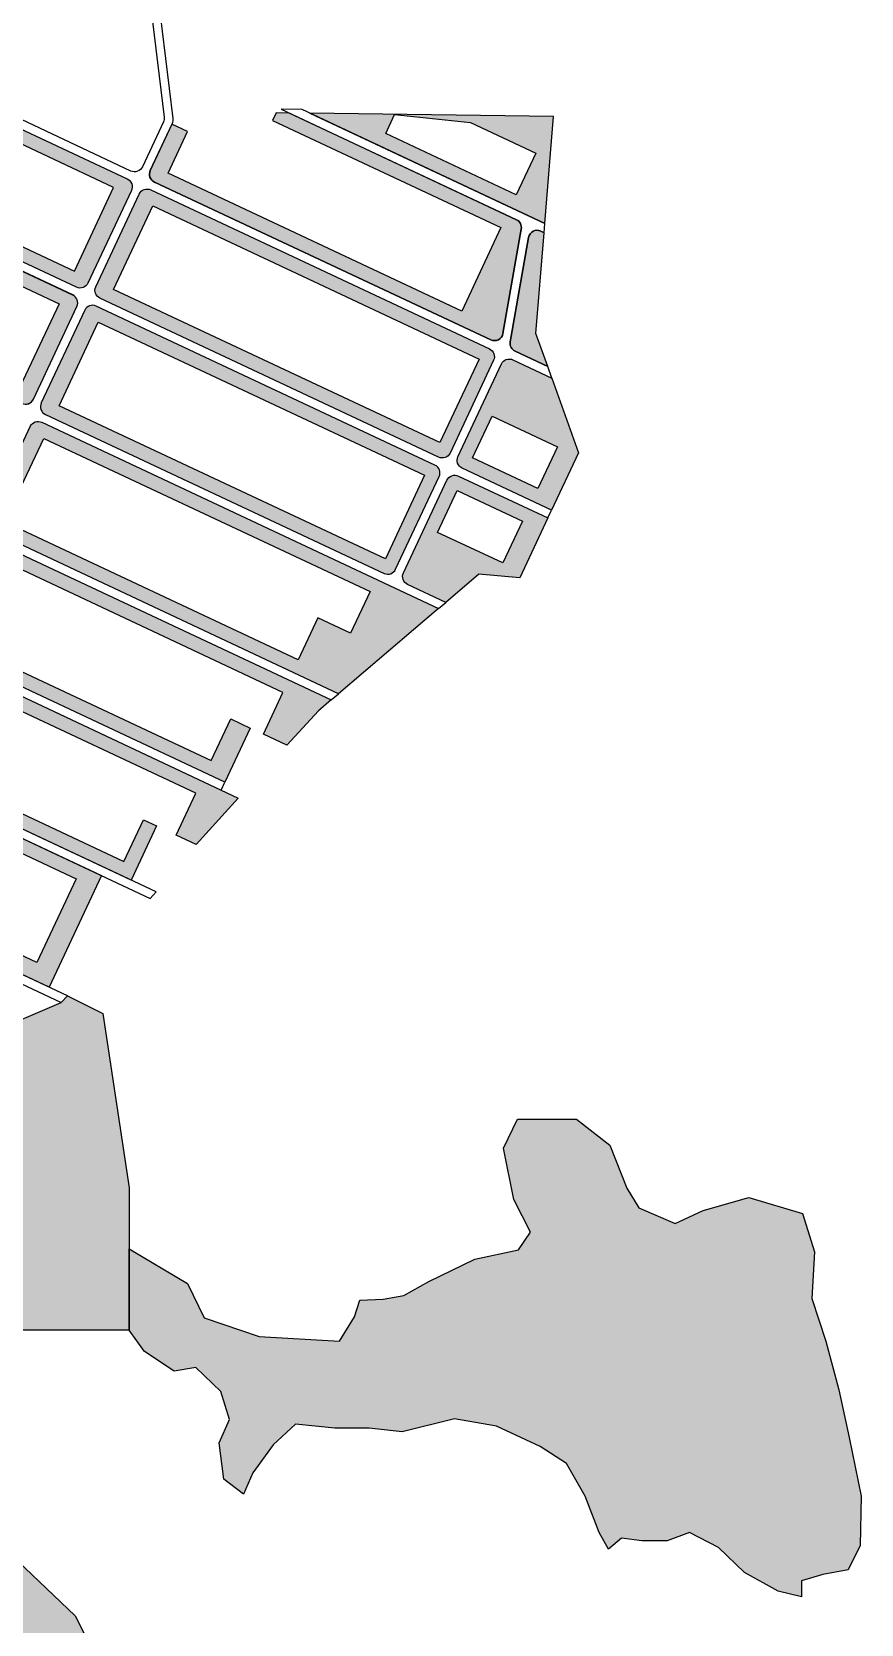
# Model space of a CAD drawing. Header units: millimetres. Extents: x 2240546 to 2245671, y 376439 to 383894.
# Drawn here: x 2245073 to 2245648, y 379932 to 381036 of the extents above; entities that cross this region are included whole.
import ezdxf

# ---------------------------------------------------------------- set-up
doc = ezdxf.new("R2010")
doc.units = ezdxf.units.MM
for name, color, linetype, true_color in [('благоустройство_внутридворовые_дороги', 7, 'Continuous', 0x000000), ('благоустройство_зеленые насаждения', 7, 'Continuous', 0x000000), ('благоустройство_озеленение', 7, 'Continuous', 0x000000)]:
    doc.layers.add(name, color=color, linetype=linetype, true_color=true_color)
doc.layers.add('благоустройство_штриховка_зеленые насаждения', color=90, linetype='Continuous', transparency=0.5)
doc.layers.add('благоустройство_штриховка_озеленение', color=105, linetype='Continuous', transparency=0.5)

msp = doc.modelspace()

# ---------------------------------------------------------------- hatches: boundary and pattern name
at = {"layer": 'благоустройство_штриховка_зеленые насаждения'}
h = msp.add_hatch(color=256, dxfattribs=at)
h.dxf.hatch_style = 1
h.paths.add_polyline_path([(2244512.780175225, 380231.1729964945), (2244512.780175225, 380242.8293446353), (2244519.908067741, 380252.5127269103), (2244532.822529895, 380276.4521201256), (2244551.11781839, 380294.2049193745), (2244561.508522514, 380304.2875198446), (2244578.081816878, 380335.4781606834), (2244608.484164197, 380385.7778950657), (2244623.753579402, 380411.040665763), (2244631.130171276, 380430.0083663771), (2244654.268283301, 380458.5205930236), (2244688.706449931, 380470.8937809566), (2244710.327729273, 380478.6620270281), (2244722.982976252, 380493.0433149107), (2244738.49603538, 380510.6721900829), (2244751.501914618, 380515.9068677692), (2244762.544536017, 380508.1378301637), (2244755.537733929, 380488.7395439516), (2244745.044683541, 380459.6896018925), (2244730.785214358, 380431.1773752459), (2244718.516514759, 380406.6457507414), (2244693.097079703, 380373.196050619), (2244661.654079752, 380323.0314574624), (2244725.502170427, 380282.0287162956), (2244864.281352701, 380282.0287162956), (2244984.099926979, 380298.8062152743), (2245005.848061873, 380303.004258641), (2245012.015061429, 380306.7385580046), (2245043.507730043, 380341.7775806941), (2245093.269049549, 380363.0606977034), (2245097.767898189, 380367.5775850308), (2245122.262880514, 380355.3396397941), (2245140.434843438, 380234.4839031466), (2245140.434843438, 380135.8401540712), (2245065.024649619, 380135.8401540712), (2244961.423587398, 380098.4963715455), (2245008.366727395, 380027.7636562565), (2245103.04125335, 379937.619537438), (2245140.234888387, 379864.3772105364), (2245140.234888387, 379794.5153648776), (2244984.698195685, 379713.385657941), (2244914.819692497, 379713.385657941), (2244914.819692497, 379741.5557206675), (2244901.29458917, 379786.6277800767), (2244833.669870757, 379891.4204461819), (2244793.902341123, 379953.0450348335), (2244758.344622036, 380008.1460137536), (2244716.453905037, 380022.1297256176), (2244671.371025504, 380022.1297256176), (2244621.779379082, 380039.0317223003), (2244593.790165911, 380038.3515485144), (2244499.054761515, 380094.5231532458), (2244479.588015608, 380110.4741309318), (2244490.73, 380173.5000000001)])
h = msp.add_hatch(color=256, dxfattribs=at)
h.dxf.hatch_style = 1
h.paths.add_polyline_path([(2245140.434843438, 380192.1607513271), (2245180.929923012, 380168.2286653912), (2245192.574499157, 380144.297328269), (2245230.74610171, 380131.3608227426), (2245286.385035571, 380128.1266963609), (2245296.735769921, 380144.9443033081), (2245300.618229484, 380156.5861099428), (2245316.791718998, 380157.2330849819), (2245331.024912911, 380159.8202363244), (2245348.4931784, 380169.5226154693), (2245380.194637802, 380185.0462723384), (2245410.60132123, 380191.513776288), (2245419.01175998, 380203.8033067754), (2245407.367183836, 380226.4414426332), (2245400.250586879, 380262.0160840173), (2245409.954867424, 380282.0670685326), (2245450.713219383, 380282.0670685326), (2245474.004240035, 380263.9562603208), (2245485.649750361, 380234.2028966608), (2245494.060189111, 380220.6201649089), (2245519.291505363, 380209.6245844996), (2245538.700066452, 380218.6799886054), (2245570.401525855, 380227.7353927112), (2245607.498819337, 380216.6821536468), (2245615.909258088, 380190.1636651822), (2245613.968962488, 380157.8231501796), (2245623.673243032, 380128.0697865195), (2245632.731069771, 380094.4360702524), (2245639.847666727, 380061.4485802108), (2245648.258105478, 380020.7003849552), (2245647.61071749, 379986.4189448353), (2245639.20027874, 379969.6020867018), (2245621.732013251, 379966.3679603202), (2245606.852365531, 379961.8406326742), (2245606.852365531, 379950.8450522647), (2245590.677941836, 379954.7261536855), (2245567.386921184, 379967.6619103983), (2245549.272201889, 379985.1257435709), (2245529.216252812, 379995.4743489411), (2245513.689217105, 379989.653071217), (2245496.220951616, 379989.653071217), (2245481.987757702, 379991.5939963341), (2245472.930865146, 379983.8317934928), (2245466.460721995, 379995.4743489411), (2245456.756441451, 380020.7003849552), (2245443.817089331, 380043.3385208128), (2245425.702370036, 380054.9810762613), (2245395.294752427, 380069.2107830521), (2245366.181910794, 380074.3850857373), (2245329.951538022, 380065.3296816315), (2245307.079964999, 380067.9160841603), (2245283.142490541, 380067.9160841603), (2245255.969944507, 380070.5032355029), (2245240.4429088, 380056.273528712), (2245226.209714886, 380036.8695192359), (2245219.739571736, 380021.9928374059), (2245206.15376581, 380032.3414427761), (2245202.918694234, 380057.5667299764), (2245210.035291191, 380073.7373618846), (2245204.212536028, 380093.1413713606), (2245186.745204721, 380109.9582294942), (2245171.86462282, 380107.3710781516), (2245151.162219937, 380120.9538099035), (2245140.434843438, 380135.8401540712)])
at = {"layer": 'благоустройство_штриховка_озеленение'}
h = msp.add_hatch(color=256, dxfattribs=at)
h.dxf.hatch_style = 1
edge = h.paths.add_edge_path()
edge.add_line((2244987.980585138, 380979.061096579), (2245045.384765623, 380978.1297931686))
edge.add_line((2245045.384765623, 380978.1297931686), (2245139.208134935, 380934.1139677247))
edge.add_arc((2245136.659817284, 380928.6820180618), 5.999999999351493, -25.132916852841106, 64.86708315686292, ccw=False)
edge.add_line((2245142.091766946, 380926.1337004096), (2245111.936674718, 380861.8556293947))
edge.add_arc((2245106.504725055, 380864.403947047), 6.000000000270759, 244.8670831549619, 334.8670831499297, ccw=False)
edge.add_line((2245103.956407403, 380858.9719973836), (2244846.477424559, 380979.7643974847))
edge.add_line((2244846.477424559, 380979.7643974847), (2244615.658378568, 380985.9536891846))
edge.add_line((2244615.658378568, 380985.9536891846), (2244617.2391235, 380989.3231776344))
edge.add_line((2244617.2391235, 380989.3231776344), (2244880.42326896, 380985.2432429006))
edge.add_line((2244880.42326896, 380985.2432429006), (2244876.228058056, 380976.300804177))
edge.add_line((2244876.228058056, 380976.300804177), (2245102.559294024, 380870.120902007))
edge.add_line((2245102.559294024, 380870.120902007), (2245129.741348979, 380928.0616984148))
edge.add_line((2245129.741348979, 380928.0616984148), (2245039.208854592, 380970.5336592828))
edge.add_line((2245039.208854592, 380970.5336592828), (2244984.397240746, 380971.4229018863))
edge.add_line((2244984.397240746, 380971.4229018863), (2244987.980585138, 380979.061096579))
h = msp.add_hatch(color=256, dxfattribs=at)
h.dxf.hatch_style = 1
edge = h.paths.add_edge_path()
edge.add_line((2245101.431556326, 380853.5900686654), (2244853.372521718, 380969.9632414429))
edge.add_arc((2244850.824204067, 380964.5312917796), 5.999999999918146, 64.86708315448972, 154.8670831519426)
edge.add_line((2244845.392254403, 380967.0796094317), (2244815.237162177, 380902.8015384208))
edge.add_arc((2244820.66911184, 380900.2532207688), 6.000000000171871, 154.8670831519426, 244.8670831502279)
edge.add_line((2244818.120794188, 380894.8212711055), (2245066.179828805, 380778.4480983232))
edge.add_arc((2245068.728146458, 380783.8800479864), 5.999999999957831, 244.8670831497557, 334.8670831519426)
edge.add_line((2245074.160096121, 380781.3317303343), (2245104.315188337, 380845.6098013503))
edge.add_arc((2245098.883238674, 380848.1581190022), 6.000000000072983, 334.8670831539554, 424.8670831502279)
h.paths.add_polyline_path([(2244865.610067839, 380953.6676805802), (2245091.941303806, 380847.4877784101), (2245064.759248851, 380789.5469820023), (2244838.428012884, 380895.7268841724)], flags=16)
h = msp.add_hatch(color=256, dxfattribs=at)
h.dxf.hatch_style = 1
edge = h.paths.add_edge_path()
edge.add_line((2245170.246215663, 380972.0202672596), (2245155.16866955, 380939.8812317544))
edge.add_arc((2245160.600619213, 380937.3329141025), 6.000000000122427, 154.867083152949, 244.867083150464)
edge.add_line((2245158.052301561, 380931.9009644391), (2245391.315557871, 380822.4690089686))
edge.add_arc((2245393.863875523, 380827.9009586317), 5.999999999852437, 244.8670831492836, 350.0345490245379)
edge.add_line((2245399.77334922, 380826.8626327552), (2245412.503663152, 380899.3152769612))
edge.add_arc((2245406.594189456, 380900.3536028384), 5.999999999495653, 350.0345490166514, 424.8670831526011)
edge.add_line((2245409.142507107, 380905.7855525013), (2245251.495866891, 380979.7431075193))
edge.add_line((2245251.495866891, 380979.7431075193), (2245242.387902039, 380979.8175718835))
edge.add_line((2245242.387902039, 380979.8175718835), (2245239.967389661, 380974.6580497249))
edge.add_line((2245239.967389661, 380974.6580497249), (2245398.399254838, 380900.3321182053))
edge.add_line((2245398.399254838, 380900.3321182053), (2245371.217199882, 380842.3913217981))
edge.add_line((2245371.217199882, 380842.3913217981), (2245167.519087513, 380937.9532337507))
edge.add_line((2245167.519087513, 380937.9532337507), (2245181.11011499, 380966.9236319551))
edge.add_line((2245181.11011499, 380966.9236319551), (2245170.246215663, 380972.0202672596))
h = msp.add_hatch(color=256, dxfattribs=at)
h.dxf.hatch_style = 1
h.paths.add_polyline_path([(2245265.953478049, 380979.5879908905), (2245428.918921719, 380903.1351990696), (2245434.915145641, 380977.3817797758)])
h.paths.add_polyline_path([(2245318.484750669, 380965.4372026708), (2245324.688749955, 380978.6615398349), (2245377.34202534, 380973.1716204407), (2245422.608272533, 380951.9356400067), (2245409.017245056, 380922.9652418028)], flags=16)
h = msp.add_hatch(color=256, dxfattribs=at)
h.dxf.hatch_style = 1
edge = h.paths.add_edge_path()
edge.add_arc((2245387.887489197, 380810.8223266574), 5.999999999905135, -25.132916851958782, 64.86708314951971, ccw=False)
edge.add_line((2245393.31943886, 380808.2740090051), (2245363.164346644, 380743.9959379904))
edge.add_arc((2245357.73239698, 380746.5442556426), 6.000000000221315, 244.8670831507001, 334.86708315093614, ccw=False)
edge.add_line((2245355.184079328, 380741.1123059792), (2245120.252256383, 380851.3270444368))
edge.add_arc((2245122.800574035, 380856.7589941001), 5.999999999918146, 154.8670831505572, 244.8670831544897, ccw=False)
edge.add_line((2245117.368624372, 380859.3073117522), (2245147.5237166, 380923.5853827673))
edge.add_arc((2245152.955666263, 380921.0370651144), 6.000000000071682, 64.86708314975579, 154.8670831435121, ccw=False)
edge.add_line((2245155.503983915, 380926.4690147776), (2245390.435806849, 380816.2542763205))
h.paths.add_polyline_path([(2245129.71904234, 380857.3793137465), (2245156.901097295, 380915.3201101543), (2245383.232333262, 380809.1402079843), (2245356.050278306, 380751.1994115764)], flags=16)
h = msp.add_hatch(color=256, dxfattribs=at)
h.dxf.hatch_style = 1
edge = h.paths.add_edge_path()
edge.add_line((2245428.392302822, 380896.7547997805), (2245426.026506555, 380897.8646775892))
edge.add_arc((2245423.478188903, 380892.4327279254), 6.00000000033972, 64.86708315637834, 170.0345490203803)
edge.add_line((2245417.568715206, 380893.4710538023), (2245404.838401275, 380821.0184095972))
edge.add_arc((2245410.747874971, 380819.9800837202), 5.999999999913997, 170.0345490196108, 244.8670831497557)
edge.add_line((2245408.199557319, 380814.5481340571), (2245430.840863739, 380803.9263049915))
edge.add_line((2245430.840863739, 380803.9263049915), (2245422.629999999, 380826.9399999969))
edge.add_line((2245422.629999999, 380826.9399999969), (2245428.392302822, 380896.7547997805))
h = msp.add_hatch(color=256, dxfattribs=at)
h.dxf.hatch_style = 1
edge = h.paths.add_edge_path()
edge.add_arc((2245350.087444023, 380730.2484066532), 5.999999999849185, 334.8670831480411, 424.8670831495197)
edge.add_line((2245352.635761675, 380735.6803563163), (2245117.703938743, 380845.895094773))
edge.add_arc((2245115.15562109, 380840.4631451098), 6.000000000010528, 64.86708314999183, 154.8670831435121)
edge.add_line((2245109.723671427, 380843.0114627626), (2245079.568579199, 380778.7333917469))
edge.add_arc((2245085.000528862, 380776.1850740946), 5.999999999824462, 154.8670831485443, 244.8670831495197)
edge.add_line((2245082.45221121, 380770.7531244315), (2245317.384034154, 380660.5383859738))
edge.add_arc((2245319.932351807, 380665.9703356372), 6.000000000366394, 244.8670831466743, 334.8670831485443)
edge.add_line((2245325.36430147, 380663.4220179849), (2245355.519393686, 380727.7000890009))
h.paths.add_polyline_path([(2245091.918997167, 380776.8053937418), (2245119.101052123, 380834.7461901496), (2245345.43228809, 380728.5662879795), (2245318.250233133, 380670.6254915719)], flags=16)
h = msp.add_hatch(color=256, dxfattribs=at)
h.dxf.hatch_style = 1
edge = h.paths.add_edge_path()
edge.add_line((2245433.494686973, 380704.3740598293), (2245371.47992832, 380733.4673530238))
edge.add_arc((2245374.028245972, 380738.8993026871), 5.99999999972037, 154.8670831406171, 244.8670831585155, ccw=False)
edge.add_line((2245368.596296309, 380741.4476203401), (2245398.751388534, 380805.725691348))
edge.add_arc((2245404.183338196, 380803.1773736962), 5.999999999601966, 64.86708314407753, 154.8670831530733, ccw=False)
edge.add_line((2245406.731655849, 380808.609323359), (2245433.680755349, 380795.9665578291))
edge.add_line((2245433.680755349, 380795.9665578291), (2245452.16234475, 380744.1657150396))
edge.add_line((2245452.16234475, 380744.1657150396), (2245433.494686973, 380704.3740598293))
h.paths.add_polyline_path([(2245378.683401903, 380740.5814213594), (2245392.274429381, 380769.5518195633), (2245437.540676575, 380748.3158391294), (2245423.949649097, 380719.3454409254)], flags=16)
h = msp.add_hatch(color=256, dxfattribs=at)
h.dxf.hatch_style = 1
edge = h.paths.add_edge_path()
edge.add_line((2245285.756763243, 380577.0686015775), (2245044.652166037, 380690.1792044276))
edge.add_arc((2245047.20048369, 380695.6111540909), 6.000000000115921, 154.8670831524458, 244.867083150464, ccw=False)
edge.add_line((2245041.768534026, 380698.1594717429), (2245071.923626254, 380762.4375427565))
edge.add_arc((2245077.355575917, 380759.8892251049), 5.999999999552521, 64.8670831438414, 154.8670831540797, ccw=False)
edge.add_line((2245079.903893569, 380765.3211747676), (2245355.20038749, 380636.1699567813))
edge.add_line((2245355.20038749, 380636.1699567813), (2245285.756763243, 380577.0686015775))
h.paths.add_polyline_path([(2245081.30100695, 380754.1722701449), (2245307.632242917, 380647.9923679748), (2245294.041215439, 380619.021969771), (2245271.408091842, 380629.639959988), (2245257.817064364, 380600.6695617841), (2245054.118951994, 380696.231473737)], flags=16)
h = msp.add_hatch(color=256, dxfattribs=at)
h.dxf.hatch_style = 1
edge = h.paths.add_edge_path()
edge.add_line((2245360.22040852, 380640.4423439046), (2245333.679883145, 380652.8934330168))
edge.add_arc((2245336.228200797, 380658.3253826801), 6.000000000063225, 154.8670831440153, 244.8670831502279, ccw=False)
edge.add_line((2245330.796251134, 380660.8737003329), (2245360.951343361, 380725.1517713458))
edge.add_arc((2245366.383293024, 380722.6034536944), 5.999999999453633, 64.86708314692282, 154.8670831560926, ccw=False)
edge.add_line((2245368.931610676, 380728.0354033568), (2245430.946369321, 380698.942110166))
edge.add_line((2245430.946369321, 380698.942110166), (2245411.480206133, 380657.4483746883))
edge.add_line((2245411.480206133, 380657.4483746883), (2245383.129999999, 380659.9400000001))
edge.add_line((2245383.129999999, 380659.9400000001), (2245360.22040852, 380640.4423439046))
h.paths.add_polyline_path([(2245354.474384208, 380688.9778995587), (2245368.065411686, 380717.9482977625), (2245413.33165888, 380696.7123173286), (2245399.740631402, 380667.7419191246)], flags=16)
h = msp.add_hatch(color=256, dxfattribs=at)
h.dxf.hatch_style = 1
edge = h.paths.add_edge_path()
edge.add_line((2245224.554797231, 380553.3132360702), (2245206.928933471, 380515.7422508994))
edge.add_line((2245206.928933471, 380515.7422508994), (2245006.852120865, 380609.6052844228))
edge.add_arc((2245009.400438518, 380615.0372340864), 6.000000000827654, 154.8670831482958, 244.8670831438289, ccw=False)
edge.add_line((2245003.968488854, 380617.5855517391), (2245034.123618301, 380681.8637020901))
edge.add_arc((2245039.555530745, 380679.3153051003), 6.000000000633808, 64.867083150464, 154.8662463028754, ccw=False)
edge.add_line((2245042.103848397, 380684.7472547636), (2245280.736742213, 380572.7962144542))
edge.add_line((2245280.736742213, 380572.7962144542), (2245271.87, 380565.2500000001))
edge.add_line((2245271.87, 380565.2500000001), (2245249.932407695, 380541.4077110334))
edge.add_line((2245249.932407695, 380541.4077110334), (2245233.60804667, 380549.0660399833))
edge.add_line((2245233.60804667, 380549.0660399833), (2245247.199074147, 380578.0364381872))
edge.add_line((2245247.199074147, 380578.0364381872), (2245043.500961777, 380673.5983501402))
edge.add_line((2245043.500961777, 380673.5983501402), (2245016.318906822, 380615.6575537324))
edge.add_line((2245016.318906822, 380615.6575537324), (2245197.383895595, 380530.7136319964))
edge.add_line((2245197.383895595, 380530.7136319964), (2245210.974923073, 380559.6840302003))
edge.add_line((2245210.974923073, 380559.6840302003), (2245224.554797231, 380553.3132360702))
h = msp.add_hatch(color=256, dxfattribs=at)
h.dxf.hatch_style = 1
edge = h.paths.add_edge_path()
edge.add_line((2245150.541754304, 380489.7281004126), (2245159.595003742, 380485.4809043257))
edge.add_line((2245159.595003742, 380485.4809043257), (2245141.969139982, 380447.9099191549))
edge.add_line((2245141.969139982, 380447.9099191549), (2244969.052075692, 380529.0313644178))
edge.add_arc((2244971.600393345, 380534.4633140811), 6.000000000115921, 154.867083152949, 244.867083150464, ccw=False)
edge.add_line((2244966.168443681, 380537.011631733), (2244996.323535909, 380601.2897027473))
edge.add_arc((2245001.755485573, 380598.7413850946), 6.000000000840665, 64.86708315637833, 154.867083148799, ccw=False)
edge.add_line((2245004.303803225, 380604.1733347584), (2245216.212130157, 380504.7597238729))
edge.add_line((2245216.212130157, 380504.7597238729), (2245186.953123576, 380472.6462530451))
edge.add_line((2245186.953123576, 380472.6462530451), (2245173.1748779, 380479.1101101956))
edge.add_line((2245173.1748779, 380479.1101101956), (2245186.765905378, 380508.0805083995))
edge.add_line((2245186.765905378, 380508.0805083995), (2245005.700916605, 380593.0244301355))
edge.add_line((2245005.700916605, 380593.0244301355), (2244978.518861649, 380535.0836337277))
edge.add_line((2244978.518861649, 380535.0836337277), (2245136.950726826, 380460.7577022087))
edge.add_line((2245136.950726826, 380460.7577022087), (2245150.541754304, 380489.7281004126))
h = msp.add_hatch(color=256, dxfattribs=at)
h.dxf.hatch_style = 1
edge = h.paths.add_edge_path()
edge.add_line((2245085.00079691, 380373.5670789644), (2244930.190231499, 380446.1941320562))
edge.add_arc((2244932.738549151, 380451.6260817195), 6.000000000115921, 154.867083152949, 244.867083150464, ccw=False)
edge.add_line((2244927.306599488, 380454.1743993715), (2244958.523490736, 380520.7157827421))
edge.add_arc((2244963.955440399, 380518.1674650908), 5.999999999404189, 64.86708314668681, 154.867083157099, ccw=False)
edge.add_line((2244966.503758051, 380523.5994147532), (2245121.314323453, 380450.972361666))
edge.add_line((2245121.314323453, 380450.972361666), (2245085.00079691, 380373.5670789644))
h.paths.add_polyline_path([(2244940.718816476, 380454.509713723), (2244967.900871432, 380512.4505101308), (2245103.699613012, 380448.7425688288), (2245076.517558056, 380390.8017724211)], flags=16)

# ---------------------------------------------------------------- linework, layer by layer
at = {"layer": 'благоустройство_внутридворовые_дороги'}
for points in [[(2245147.233757198, 381121.0116348131), (2245164.886828155, 380976.8850444834, -0.1410565695614368), (2245164.363284001, 380973.6072795115), (2245149.736719892, 380942.4295494021, -0.4142135623919712), (2245141.756452577, 380939.545917391), (2245048.976630971, 380983.0721780937), (2245034.343625432, 380983.309578364), (2244990.233664406, 380983.8637212291), (2244987.980585138, 380979.061096579), (2245045.384765623, 380978.1297931686), (2245139.208134935, 380934.1139677247, -0.4142135623606892), (2245142.091766946, 380926.1337004096), (2245111.936674718, 380861.8556293947, -0.4142135623617372), (2245103.956407403, 380858.9719973836), (2244846.477424559, 380979.7643974847), (2244615.658378568, 380985.9536891846), (2244612.843568626, 380979.9536891846), (2244590.556510653, 380932.4469833557, -0.4011234460776607), (2244584.111597757, 380929.9532043869), (2244417.32395904, 380999.2450890347, -0.4274506938434528), (2244414.715800054, 381005.9864425261), (2244490.231683112, 381166.9197946347, -0.2908216264106749)], [(2245071.923626254, 380762.4375427565, -0.4142135623906055), (2245079.903893569, 380765.3211747676), (2245355.20038749, 380636.1699567814), (2245360.22040852, 380640.4423439046), (2245333.679883145, 380652.8934330169, -0.4142135624064529), (2245330.796251134, 380660.8737003329), (2245360.951343361, 380725.1517713458, -0.4142135623603715), (2245368.931610676, 380728.0354033568), (2245430.946369321, 380698.942110166), (2245433.494686973, 380704.3740598292), (2245371.47992832, 380733.4673530238, -0.4142135624362739), (2245368.596296309, 380741.4476203401), (2245398.751388534, 380805.725691348, -0.4142135623892399), (2245406.731655849, 380808.609323359), (2245433.680755349, 380795.9665578291), (2245430.840863739, 380803.9263049915), (2245408.199557319, 380814.5481340571, -0.3386395542286036), (2245404.838401275, 380821.0184095971), (2245417.568715206, 380893.4710538023, -0.4940541639666469), (2245426.026506555, 380897.8646775889), (2245428.392302822, 380896.7547997805), (2245428.918921719, 380903.1351990696), (2245260.559203851, 380982.1186336634), (2245246.006274105, 380982.3184675773), (2245409.142507107, 380905.7855525013, -0.3386395542165214), (2245412.503663152, 380899.3152769615), (2245399.77334922, 380826.8626327552, -0.4940541639313925), (2245391.315557871, 380822.4690089686), (2245158.052301561, 380931.9009644391, -0.4142135623720268), (2245155.16866955, 380939.8812317544), (2245170.528742142, 380972.6224957959, 0.1410565696067524), (2245171.052286296, 380975.9002607687), (2245153.189251015, 381121.7410821323, -0.4142135623354976)], [(2245390.435806849, 380816.2542763205, -0.4142135623686605), (2245393.31943886, 380808.2740090051), (2245363.164346644, 380743.9959379904, -0.4142135623734889), (2245355.184079328, 380741.1123059792), (2245120.252256383, 380851.3270444368, -0.414213562375806), (2245117.368624372, 380859.3073117522), (2245147.5237166, 380923.5853827673, -0.4142135623426187), (2245155.503983915, 380926.4690147776), (2245390.435806849, 380816.2542763205)], [(2245355.519393686, 380727.7000890009, 0.4142135623686605), (2245352.635761675, 380735.6803563163), (2245117.703938743, 380845.895094773, 0.4142135623439843), (2245109.723671427, 380843.0114627626), (2245079.568579199, 380778.7333917469, 0.4142135623648812), (2245082.45221121, 380770.7531244315), (2245317.384034154, 380660.5383859738, 0.4142135623745651), (2245325.36430147, 380663.4220179849), (2245355.519393686, 380727.7000890009)], [(2245042.103848397, 380684.7472547636), (2245280.736742213, 380572.7962144542), (2245285.756763243, 380577.0686015775), (2245044.652166037, 380690.1792044276, -0.4142135623720268)], [(2245004.303803225, 380604.1733347584), (2245204.380615819, 380510.3103012363), (2245206.928933471, 380515.7422508994), (2245006.852120865, 380609.605284423, -0.4142135623720268)], [(2244966.503758051, 380523.5994147532), (2245155.200909481, 380435.0749784606), (2245159.211715472, 380439.8208236713), (2244969.052075692, 380529.0313644178, -0.4142135623720268)], [(2244927.641913868, 380440.7621823831), (2245093.269049549, 380363.0606977034), (2245097.767898189, 380367.5775850308), (2244930.190231499, 380446.1941320562, -0.4142135623720268)]]:
    msp.add_lwpolyline(points, format="xyb", dxfattribs=at)
msp.add_lwpolyline([(2245101.408089752, 380853.5400477248), (2244853.349055145, 380969.9132205023, 0.4142135623644683), (2244845.36878783, 380967.029588491), (2244815.213695603, 380902.7515174802, 0.414213562375806), (2244818.097327614, 380894.7712501648), (2245066.156362232, 380778.3980773826, 0.4142135623906055), (2245074.136629547, 380781.2817093937), (2245104.291721764, 380845.5597804097, 0.4142135623644646)], format="xyb", close=True, dxfattribs=at)
at = {"layer": 'благоустройство_зеленые насаждения'}
for points in [[(2245043.507730043, 380341.7775806941), (2245093.269049549, 380363.0606977034), (2245097.767898189, 380367.5775850308), (2245122.262880514, 380355.3396397941), (2245140.434843438, 380234.4839031466), (2245140.434843438, 380135.8401540712), (2245065.024649619, 380135.8401540712)], [(2245008.366727395, 380027.7636562565), (2245103.04125335, 379937.619537438), (2245140.234888387, 379864.3772105364)]]:
    msp.add_lwpolyline(points, dxfattribs=at)
msp.add_lwpolyline([(2245140.434843438, 380192.1607513271), (2245180.929923012, 380168.2286653912), (2245192.574499157, 380144.297328269), (2245230.74610171, 380131.3608227426), (2245286.385035571, 380128.1266963609), (2245296.735769921, 380144.9443033081), (2245300.618229484, 380156.5861099428), (2245316.791718998, 380157.2330849819), (2245331.024912911, 380159.8202363244), (2245348.4931784, 380169.5226154693), (2245380.194637802, 380185.0462723384), (2245410.60132123, 380191.513776288), (2245419.01175998, 380203.8033067754), (2245407.367183836, 380226.4414426332), (2245400.250586879, 380262.0160840173), (2245409.954867424, 380282.0670685326), (2245450.713219383, 380282.0670685326), (2245474.004240035, 380263.9562603208), (2245485.649750361, 380234.2028966608), (2245494.060189111, 380220.6201649089), (2245519.291505363, 380209.6245844996), (2245538.700066452, 380218.6799886054), (2245570.401525855, 380227.7353927112), (2245607.498819337, 380216.6821536468), (2245615.909258088, 380190.1636651822), (2245613.968962488, 380157.8231501796), (2245623.673243032, 380128.0697865195), (2245632.731069771, 380094.4360702524), (2245639.847666727, 380061.4485802108), (2245648.258105478, 380020.7003849552), (2245647.61071749, 379986.4189448353), (2245639.20027874, 379969.6020867018), (2245621.732013251, 379966.3679603202), (2245606.852365531, 379961.8406326742), (2245606.852365531, 379950.8450522647), (2245590.677941836, 379954.7261536855), (2245567.386921184, 379967.6619103983), (2245549.272201889, 379985.1257435709), (2245529.216252812, 379995.4743489411), (2245513.689217105, 379989.653071217), (2245496.220951616, 379989.653071217), (2245481.987757702, 379991.5939963341), (2245472.930865146, 379983.8317934928), (2245466.460721995, 379995.4743489411), (2245456.756441451, 380020.7003849552), (2245443.817089331, 380043.3385208128), (2245425.702370036, 380054.9810762613), (2245395.294752427, 380069.2107830521), (2245366.181910794, 380074.3850857373), (2245329.951538022, 380065.3296816315), (2245307.079964999, 380067.9160841603), (2245283.142490541, 380067.9160841603), (2245255.969944507, 380070.5032355029), (2245240.4429088, 380056.273528712), (2245226.209714886, 380036.8695192359), (2245219.739571736, 380021.9928374059), (2245206.15376581, 380032.3414427761), (2245202.918694234, 380057.5667299764), (2245210.035291191, 380073.7373618846), (2245204.212536028, 380093.1413713606), (2245186.745204721, 380109.9582294942), (2245171.86462282, 380107.3710781516), (2245151.162219937, 380120.9538099035), (2245140.434843438, 380135.8401540712)], close=True, dxfattribs=at)
at = {"layer": 'благоустройство_озеленение'}
for points in [[(2244987.980585138, 380979.061096579), (2245045.384765623, 380978.1297931686), (2245139.208134935, 380934.1139677247, -0.4142135624186047), (2245142.091766946, 380926.1337004096), (2245111.936674718, 380861.8556293947, -0.41421356235115), (2245103.956407403, 380858.9719973836), (2244846.477424559, 380979.7643974847), (2244615.658378568, 380985.9536891846), (2244617.2391235, 380989.3231776344), (2244880.42326896, 380985.2432429006), (2244876.228058056, 380976.300804177), (2245102.559294024, 380870.120902007), (2245129.741348979, 380928.0616984148), (2245039.208854592, 380970.5336592828), (2244984.397240746, 380971.4229018863)], [(2245101.431556326, 380853.5900686654), (2244853.372521718, 380969.9632414429, 0.4142135623644683), (2244845.392254403, 380967.0796094317), (2244815.237162177, 380902.8015384208, 0.414213562375806), (2244818.120794188, 380894.8212711055), (2245066.179828805, 380778.4480983232, 0.4142135623906055), (2245074.160096121, 380781.3317303343), (2245104.315188337, 380845.6098013503, 0.4142135623644646)], [(2245170.246215663, 380972.0202672596), (2245155.16866955, 380939.8812317544, 0.414213562363123), (2245158.052301561, 380931.9009644391), (2245391.315557871, 380822.4690089686, 0.4940541639533618), (2245399.77334922, 380826.8626327552), (2245412.503663152, 380899.3152769612, 0.3386395542613817), (2245409.142507107, 380905.7855525013), (2245251.495866891, 380979.7431075193), (2245242.387902039, 380979.8175718835), (2245239.967389661, 380974.6580497249), (2245398.399254838, 380900.3321182053), (2245371.217199882, 380842.3913217981), (2245167.519087513, 380937.9532337507), (2245181.11011499, 380966.9236319551)], [(2245428.392302822, 380896.7547997805), (2245426.026506555, 380897.8646775892, 0.4940541638922802), (2245417.568715206, 380893.4710538023), (2245404.838401275, 380821.0184095972, 0.3386395542392072), (2245408.199557319, 380814.5481340571), (2245430.840863739, 380803.9263049915), (2245422.629999999, 380826.9399999969)], [(2245433.494686973, 380704.3740598293), (2245371.47992832, 380733.4673530238, -0.4142135624645908), (2245368.596296309, 380741.4476203401), (2245398.751388534, 380805.725691348, -0.4142135624153019), (2245406.731655849, 380808.609323359), (2245433.680755349, 380795.9665578291), (2245452.16234475, 380744.1657150396)], [(2245285.756763243, 380577.0686015775), (2245044.652166037, 380690.1792044276, -0.4142135623656954), (2245041.768534026, 380698.1594717429), (2245071.923626254, 380762.4375427565, -0.4142135624216536), (2245079.903893569, 380765.3211747676), (2245355.20038749, 380636.1699567813)], [(2245360.22040852, 380640.4423439046), (2245333.679883145, 380652.8934330168, -0.414213562406219), (2245330.796251134, 380660.8737003329), (2245360.951343361, 380725.1517713458, -0.4142135624237496), (2245368.931610676, 380728.0354033568), (2245430.946369321, 380698.942110166), (2245411.480206133, 380657.4483746883), (2245383.129999999, 380659.9400000001)], [(2245224.554797231, 380553.3132360702), (2245206.928933471, 380515.7422508994), (2245006.852120865, 380609.6052844228, -0.4142135623488952), (2245003.968488854, 380617.5855517391), (2245034.123618301, 380681.8637020901, -0.4142092844628222), (2245042.103848397, 380684.7472547636), (2245280.736742213, 380572.7962144542), (2245271.87, 380565.2500000001), (2245249.932407695, 380541.4077110334), (2245233.60804667, 380549.0660399833), (2245247.199074147, 380578.0364381872), (2245043.500961777, 380673.5983501402), (2245016.318906822, 380615.6575537324), (2245197.383895595, 380530.7136319964), (2245210.974923073, 380559.6840302003)], [(2245150.541754304, 380489.7281004126), (2245159.595003742, 380485.4809043257), (2245141.969139982, 380447.9099191549), (2244969.052075692, 380529.0313644178, -0.4142135623590261), (2244966.168443681, 380537.011631733), (2244996.323535909, 380601.2897027473, -0.4142135623452748), (2245004.303803225, 380604.1733347584), (2245216.212130157, 380504.7597238729), (2245186.953123576, 380472.6462530451), (2245173.1748779, 380479.1101101956), (2245186.765905378, 380508.0805083995), (2245005.700916605, 380593.0244301355), (2244978.518861649, 380535.0836337277), (2245136.950726826, 380460.7577022087)], [(2245085.00079691, 380373.5670789644), (2244930.190231499, 380446.1941320562, -0.4142135623590261), (2244927.306599488, 380454.1743993715), (2244958.523490736, 380520.7157827421, -0.4142135624301013), (2244966.503758051, 380523.5994147532), (2245121.314323453, 380450.972361666)]]:
    msp.add_lwpolyline(points, format="xyb", close=True, dxfattribs=at)
for points in [[(2245265.953478049, 380979.5879908905), (2245428.918921719, 380903.1351990696), (2245434.915145641, 380977.3817797758)], [(2245318.484750669, 380965.4372026708), (2245324.688749955, 380978.6615398349), (2245377.34202534, 380973.1716204407), (2245422.608272533, 380951.9356400067), (2245409.017245056, 380922.9652418028)], [(2244865.610067839, 380953.6676805802), (2245091.941303806, 380847.4877784101), (2245064.759248851, 380789.5469820023), (2244838.428012884, 380895.7268841724)], [(2245129.71904234, 380857.3793137465), (2245156.901097295, 380915.3201101543), (2245383.232333262, 380809.1402079843), (2245356.050278306, 380751.1994115764)], [(2245091.918997167, 380776.8053937418), (2245119.101052123, 380834.7461901496), (2245345.43228809, 380728.5662879795), (2245318.250233133, 380670.6254915719)], [(2245378.683401903, 380740.5814213594), (2245392.274429381, 380769.5518195633), (2245437.540676575, 380748.3158391294), (2245423.949649097, 380719.3454409254)], [(2245081.30100695, 380754.1722701449), (2245307.632242917, 380647.9923679748), (2245294.041215439, 380619.021969771), (2245271.408091842, 380629.639959988), (2245257.817064364, 380600.6695617841), (2245054.118951994, 380696.231473737)], [(2245354.474384208, 380688.9778995587), (2245368.065411686, 380717.9482977625), (2245413.33165888, 380696.7123173286), (2245399.740631402, 380667.7419191246)], [(2244940.718816476, 380454.509713723), (2244967.900871432, 380512.4505101308), (2245103.699613012, 380448.7425688288), (2245076.517558056, 380390.8017724211)]]:
    msp.add_lwpolyline(points, close=True, dxfattribs=at)
for points in [[(2245390.435806849, 380816.2542763205, -0.4142135623686605), (2245393.31943886, 380808.2740090051), (2245363.164346644, 380743.9959379904, -0.4142135623734889), (2245355.184079328, 380741.1123059792), (2245120.252256383, 380851.3270444368, -0.414213562375806), (2245117.368624372, 380859.3073117522), (2245147.5237166, 380923.5853827673, -0.4142135623426187), (2245155.503983915, 380926.4690147776), (2245390.435806849, 380816.2542763205)], [(2245355.519393686, 380727.7000890009, 0.4142135623686605), (2245352.635761675, 380735.6803563163), (2245117.703938743, 380845.895094773, 0.4142135623439843), (2245109.723671427, 380843.0114627626), (2245079.568579199, 380778.7333917469, 0.4142135623648812), (2245082.45221121, 380770.7531244315), (2245317.384034154, 380660.5383859738, 0.4142135623745651), (2245325.36430147, 380663.4220179849), (2245355.519393686, 380727.7000890009)]]:
    msp.add_lwpolyline(points, format="xyb", dxfattribs=at)

doc.saveas('drawing.dxf')
